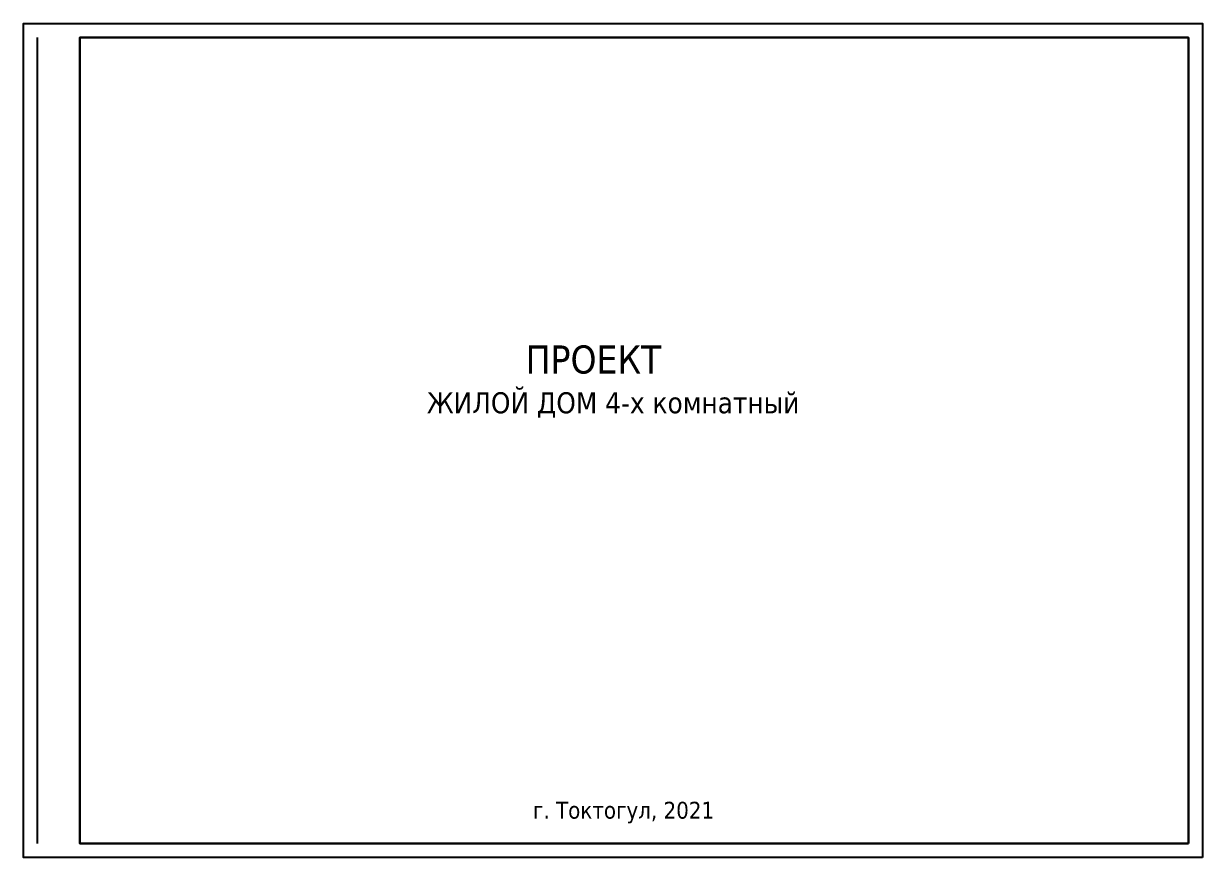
# Model space of a CAD drawing. Header units: millimetres. Extents: x -34189 to 187811, y -74450 to -44144.
# Drawn here: x -34189 to 7811, y -73844 to -44144 of the extents above; entities that cross this region are included whole.
import ezdxf

# ---------------------------------------------------------------- set-up
doc = ezdxf.new("R2010")
doc.units = ezdxf.units.MM
doc.layers.add('Надписи', color=211, linetype='Continuous')
doc.layers.add('Штамп', color=222, linetype='Continuous')

msp = doc.modelspace()

# ---------------------------------------------------------------- linework, layer by layer
at = {"color": 0}
msp.add_lwpolyline([(-33688.9, -73343.9), (-33688.9, -44643.9)], dxfattribs=at)
at = {"layer": 'Штамп', "color": 0}
msp.add_lwpolyline([(7811.1, -73843.9), (-34188.9, -73843.9), (-34188.9, -44143.9), (7811.1, -44143.9)], close=True, dxfattribs=at)
at = {"layer": 'Штамп', "color": 0, "lineweight": 30}
msp.add_lwpolyline([(7311.1, -73343.9), (-32188.9, -73343.9), (-32188.9, -44643.9), (7311.1, -44643.9)], close=True, dxfattribs=at)

# ---------------------------------------------------------------- texts
at = {"layer": 'Надписи', "color": 0, "ltscale": 0.5, "attachment_point": 1}
for s, insert, char_height, width in [('{\\fTahoma|b0|i0|c204|p32;\\H1.3333x;\\W8.1693;   \\W1;ПРОЕКТ\\P\\H0.75x;\\W9.3159;  \\W1.5356; \\W1;ЖИЛОЙ ДОМ 4-х комнатный}', (-25491.3, -55607.8), 750, 26030.539), ('{\\fTahoma|b0|i0|c204|p32;\\W5.083;  \\W1;г. Токтогул, 2021}', (-18328.1, -71862.7), 600, 12214.024)]:
    msp.add_mtext(s, dxfattribs=dict(at, insert=insert, char_height=char_height, width=width))

doc.saveas('drawing.dxf')
